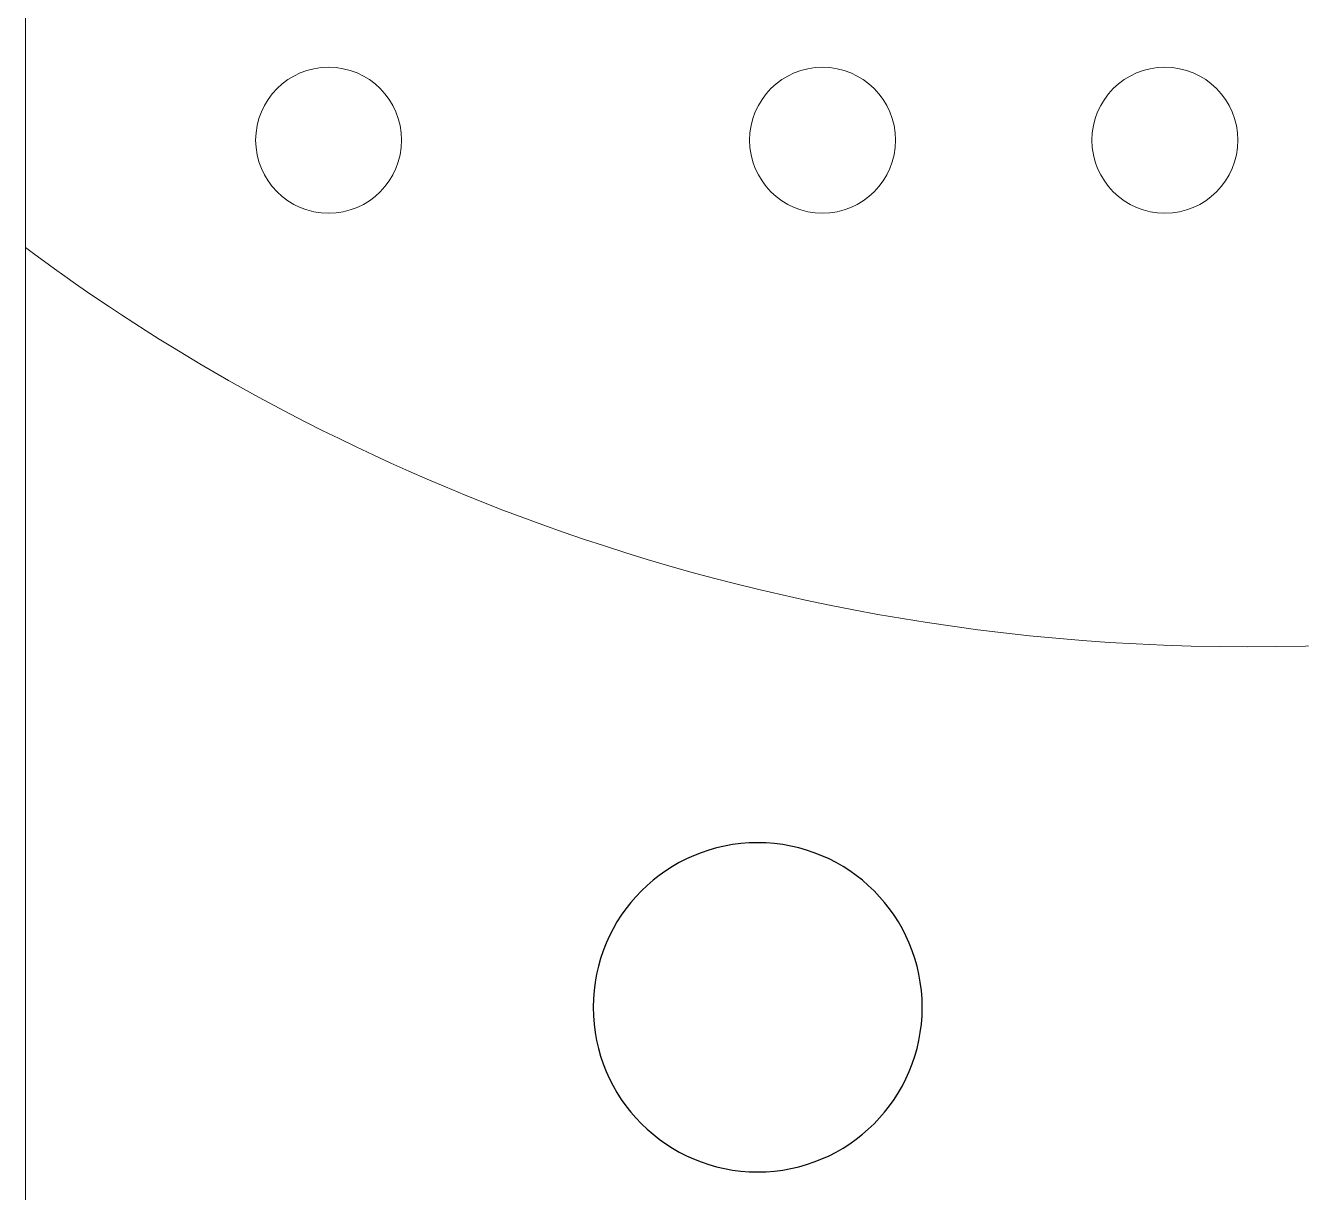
# Model space of a CAD drawing. Header units: millimetres. Extents: x -96603 to 124772, y -7961 to 11116.
# Drawn here: x 6969.9 to 7083.6, y 4705.9 to 4809.9 of the extents above; entities that cross this region are included whole.
import ezdxf

# ---------------------------------------------------------------- set-up
doc = ezdxf.new("R2010")
doc.units = ezdxf.units.MM
doc.layers.get('0').update_dxf_attribs({"lineweight": 15})
doc.layers.add('圖層 2', color=7, linetype='Continuous')

msp = doc.modelspace()

# ---------------------------------------------------------------- linework, layer by layer
msp.add_line((6969.931, 5182.649), (6969.931, 4432.649))
for centre in [(6996.932, 4799.649), (7040.932, 4799.649), (7071.432, 4799.649)]:
    msp.add_circle(centre, 6.5)
at = {"layer": '圖層 2', "lineweight": 0}
msp.add_open_spline([(7189.931, 4790.437), (7173.419, 4778.093), (7134.587, 4754.527), (7078.764, 4754.527), (7025.028, 4754.527), (6987.363, 4776.968), (6969.931, 4790.091)], degree=3, knots=[3.261903, 3.261903, 3.261903, 3.261903, 4, 4, 4, 4.707584, 4.707584, 4.707584, 4.707584], dxfattribs=at)
at = {"layer": '圖層 2', "lineweight": 30}
msp.add_open_spline([(7049.813, 4722.423), (7049.813, 4714.329), (7043.251, 4707.766), (7035.157, 4707.766), (7027.062, 4707.766), (7020.5, 4714.329), (7020.5, 4722.423), (7020.5, 4730.518), (7027.062, 4737.08), (7035.157, 4737.08), (7043.251, 4737.08), (7049.813, 4730.518), (7049.813, 4722.423)], degree=3, knots=[0, 0, 0, 0, 1, 1, 1, 2, 2, 2, 3, 3, 3, 4, 4, 4, 4], dxfattribs=at)

doc.saveas('drawing.dxf')
